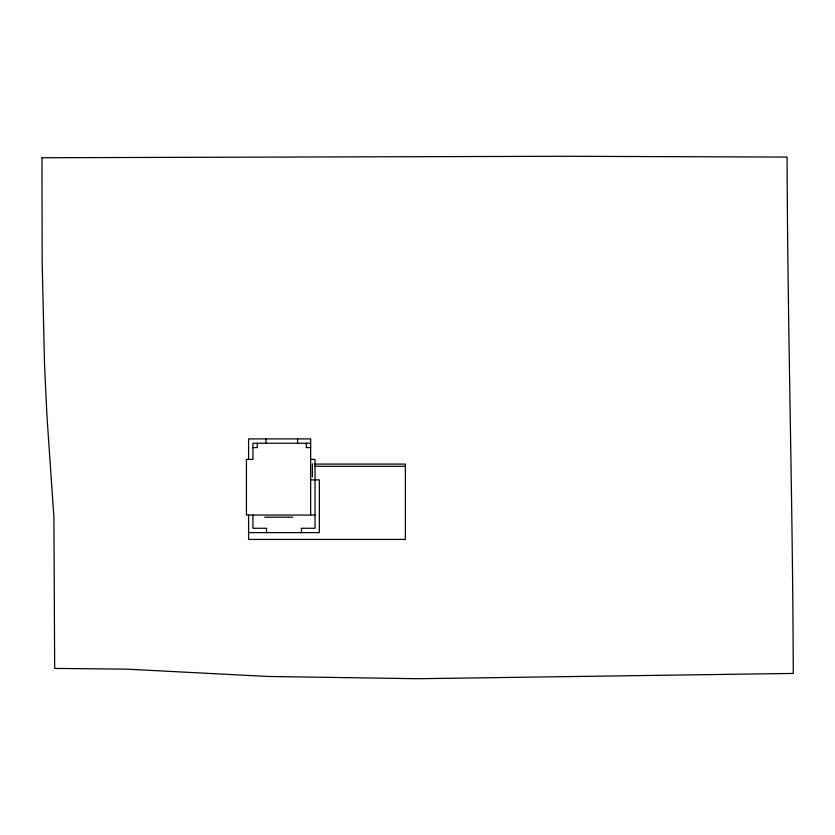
<?xml version="1.0" encoding="UTF-8"?>
<svg xmlns="http://www.w3.org/2000/svg" width="835" height="835" viewBox="0 0 835 835"><rect width="100%" height="100%" fill="white"/><g stroke="black" fill="none" stroke-linecap="round" stroke-linejoin="round"><path stroke-width="1.25" d="M310.662 443.239L252.942 443.239L252.942 459.396L246.429 459.396L246.429 515.049L315.014 515.049M252.942 447.591L257.295 447.591L257.295 443.239M310.662 447.591L306.32 447.591L306.32 443.239M310.662 459.396L315.014 459.396L315.014 528.273L301.435 528.273L301.435 532.626M314.555 464.083L405.403 464.083L405.403 539.431L248.6 539.431L248.6 515.049M315.014 466.274L405.403 466.274M310.662 479.895L319.356 479.895L319.356 532.626L248.6 532.626M264.674 517.22L292.782 517.22M312.384 463.79L312.384 476.952M310.662 515.049L310.662 438.897L248.6 438.897L248.6 459.396M297.584 438.897L297.584 443.239M266.522 532.626L266.522 528.273L252.942 528.273L252.942 515.049M266.021 438.897L266.021 443.239M41.969 157.742L42.147 261.24L44.537 365.187L47 416.748L53.899 517.439L54.672 668.417L126.242 669.138L267.732 676.454L418.304 678.719L793.25 673.428C792.812 501.282 787.614 329.209 787.081 157.074L565.462 156.281L41.969 157.742"/></g></svg>
